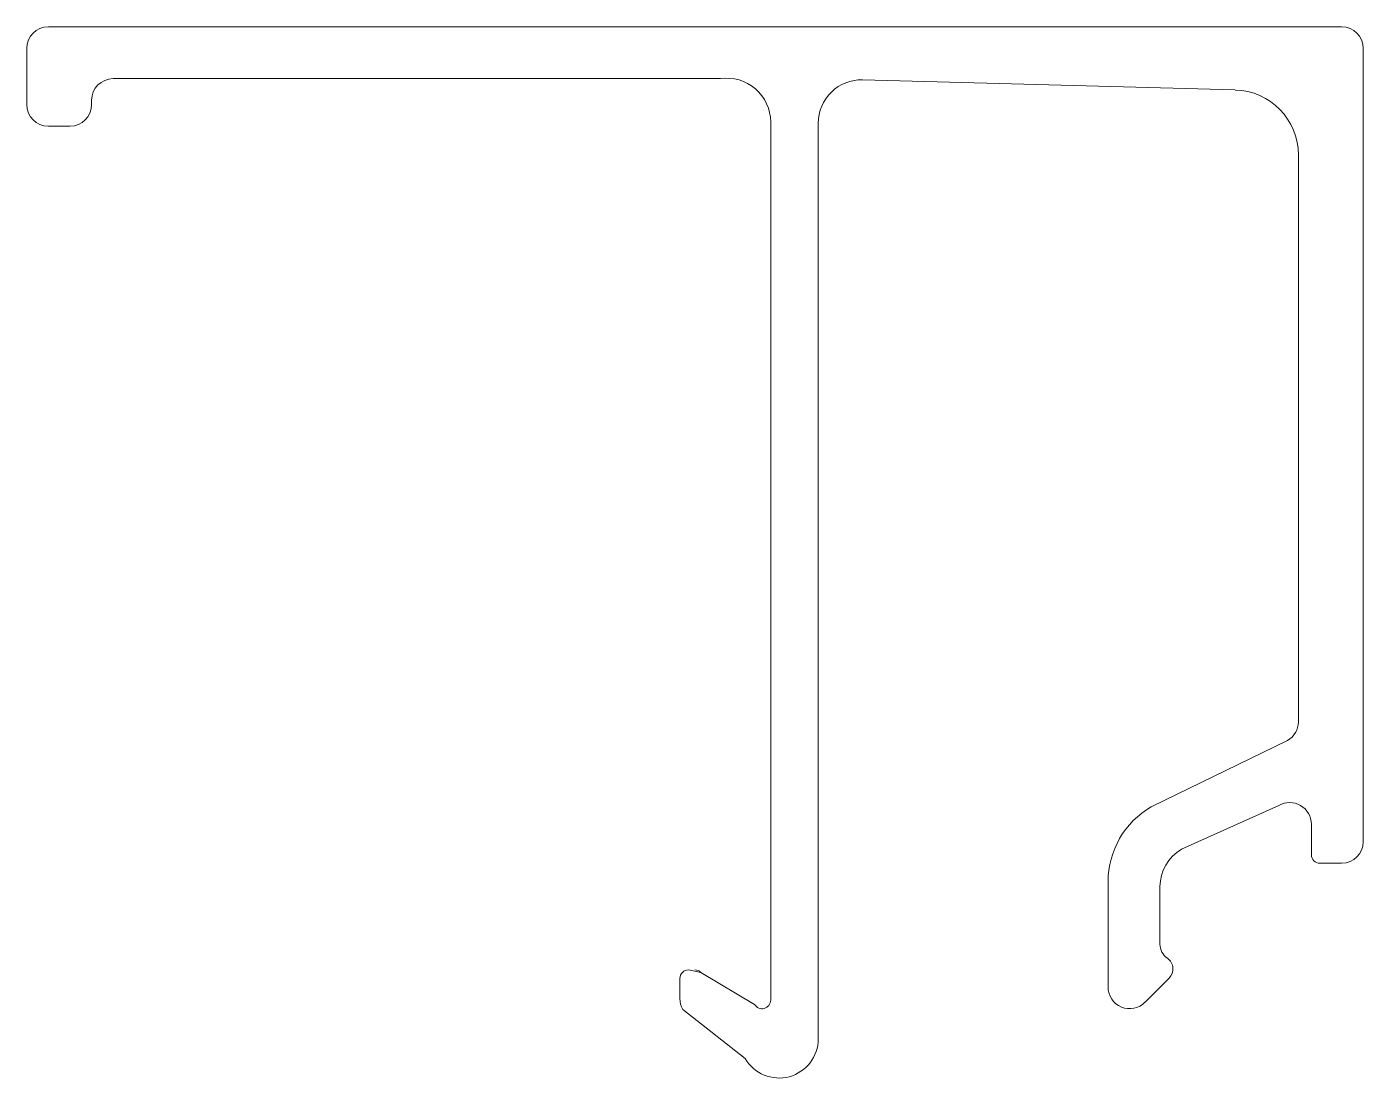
# Model space of a CAD drawing. Header units: metres. Extents: x -30.9 to 0, y -4.6 to 19.8.
import ezdxf

# ---------------------------------------------------------------- set-up
doc = ezdxf.new("R2010")
doc.units = ezdxf.units.M
doc.layers.add('G-IMPT', color=8, linetype='Continuous', lineweight=13)

# ---------------------------------------------------------------- blocks, each defined once
blk = doc.blocks.new('31 GlasVast - GlasvastRT_dwg_S170719block-4581420-00_0 Basismaterialen')
at = {"layer": 'G-IMPT'}
for p, q in [((-0.5, 19.8), (-30.4, 19.8)), ((-30.9, 19.3), (-30.9, 18)), ((-28.9, 18.6), (-14.861, 18.6)), ((-11.574, 18.573), (-2.961, 18.338)), ((-29.4, 18), (-29.4, 18.1)), ((-30.4, 17.5), (-29.9, 17.5)), ((-1.75, 3.3), (-4.9, 1.77)), ((-4.2, 0.789), (-1.95, 1.799)), ((-1.2, 1.366), (-1.2, 0.663)), ((-1, 0.463), (-0.5, 0.463)), ((-5.9, 0.038), (-5.9, -2.397)), ((-4.7, -1.405), (-4.7, -0.077)), ((-15.8, -2.2), (-15.8, -2.666)), ((-5.046, -2.75), (-4.488, -2.191)), ((-15.733, -2.916), (-14.292, -4.047))]:
    blk.add_line(p, q, dxfattribs=at)
at = {"layer": 'G-IMPT', "flags": 128}
for points in [[(0, 0.963), (0, 9.9), (0, 19.3)], [(-13.7, 17.6), (-13.7, 9.9), (-13.7, -0.354), (-13.7, -2.7)], [(-12.6, -3.594), (-12.6, -0.584), (-12.6, 9.9), (-12.6, 17.574)], [(-1.5, 16.838), (-1.5, 9.9), (-1.5, 3.733)], [(-14.073, -2.8), (-15.315, -2.059), (-15.6, -2)]]:
    blk.add_lwpolyline(points, dxfattribs=at)
at = {"layer": 'G-IMPT'}
for centre, radius, start, end in [((-30.4, 19.3), 0.5, 90, 180), ((-0.5, 19.3), 0.5, 360, 90), ((-28.9, 18.1), 0.5, 90, 180), ((-14.717, 17.593), 1.017, 0.406, 98.1279), ((-11.6, 17.574), 1, 88.5185, 180), ((-3, 16.838), 1.5, 360, 88.5185), ((-30.4, 18), 0.5, 180, 270), ((-29.9, 18), 0.5, 270, 0), ((-2, 3.733), 0.5, 300, 360), ((-1.7, 1.366), 0.5, 360, 120), ((-3.9, 0.038), 2, 120, 180), ((-0.5, 0.963), 0.5, 270, 0), ((-3.7, -0.077), 1, 120, 180), ((-1, 0.663), 0.2, 180, 270), ((-4.3, -1.405), 0.4, 180, 235.1501), ((-4.7, -1.979), 0.3, 315, 55.1501), ((-15.6, -2.2), 0.2, 90, 180), ((-15.456, -2.2), 0.2, 45, 90), ((-5.4, -2.397), 0.5, 180, 315), ((-15.3, -2.666), 0.5, 180, 210), ((-13.9, -2.7), 0.2, 210, 360), ((-13.506, -3.594), 0.906, 210, 360)]:
    blk.add_arc(centre, radius, start, end, dxfattribs=at)

msp = doc.modelspace()

# ---------------------------------------------------------------- block references
msp.add_blockref('31 GlasVast - GlasvastRT_dwg_S170719block-4581420-00_0 Basismaterialen', (0, 0))

doc.saveas('drawing.dxf')
